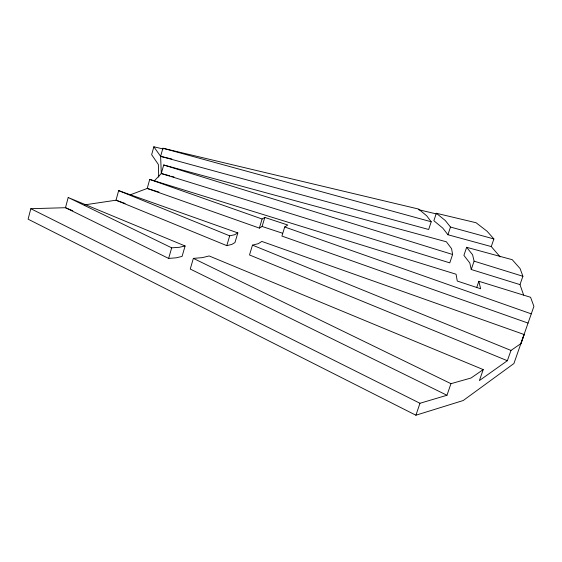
<?xml version="1.0" encoding="UTF-8"?>
<svg xmlns="http://www.w3.org/2000/svg" width="562" height="562" viewBox="0 0 562 562"><rect width="100%" height="100%" fill="white"/><g stroke="black" fill="none" stroke-linecap="round" stroke-linejoin="round"><path stroke-width="0.84" d="M72.772 210.75L65.48 207.708L30.826 208.699L28.1 219.173L415.901 415.22L463.207 400.523L513.914 363.523L533.9 306.36L530.584 297.291L478.852 281.281L476.646 287.695M68.199 197.508L65.48 207.708L168.635 258.422L176.285 257.803L182.081 256.405L185.102 245.98L68.199 197.508L171.677 247.835L179.32 247.294L185.102 245.98M125.094 203.444L116.011 200.205L226.781 245.636L231.797 244.428L234.958 242.559L237.831 232.914L118.645 190.616L116.011 200.205L84.588 204.87M163.24 149.014L153.855 146.78L151.649 154.69L158.351 164.448L158.737 177.121M478.852 281.281L480.622 288.756L457.264 281.035L456.063 274.221L149.738 179.411L147.209 188.446L130.482 194.754M154.452 180.767L161.294 173.525L160.62 156.355L162.896 148.235L418.571 209.05L426.698 215.801L431.216 221.772L428.658 229.486L160.62 156.355L153.855 146.78M161.294 173.525L163.697 164.982L446.383 241.8L451.574 248.657L452.6 254.495L449.776 262.868L161.294 173.525L169.745 175.815M168.635 258.422L171.677 247.835M193.356 258.38L190.251 269.05L446.966 395.262L450.963 383.677L471.047 378.001L483.229 369.592L209.134 255.949L202.39 257.628L193.356 258.38L450.963 383.677M226.781 245.636L229.689 235.85L234.691 234.712L237.831 232.914M252.471 245.123L249.507 254.958L507.353 360.713L510.991 350.435L521.016 343.508L524.135 334.516L261.836 241.428L258.281 243.676L252.471 245.123L510.991 350.435M158.941 192.078L147.209 188.446L259.363 228.095L262.103 219.011L264.828 217.445L287.786 225.032L284.709 226.978L281.927 236.075L528.027 323.073M259.363 228.095L262.103 226.472L264.828 217.445M491.272 246.57L493.893 238.948L487.099 231.27L476.042 222.721L436.337 213.272L433.857 220.725L442.793 228.13L447.914 234.74L491.272 246.57L500.131 256.855M447.914 234.74L450.492 227.055L445.322 220.564L436.337 213.272M519.976 284.604L522.906 276.279L520.089 268.573L512.235 259.693L466.636 247.301L463.903 255.373L469.79 262.974L471.244 269.514L519.976 284.604L523.615 295.029M415.901 415.22L419.969 403.277L446.966 395.262M471.244 269.514L474.096 261.154L472.586 254.769L466.636 247.301M483.229 369.592L479.386 380.572L507.353 360.713M520.665 344.295L524.135 334.516M160.62 156.355L171.726 158.976M418.458 209.668L436.379 213.925M171.438 176.271L173.974 176.96M162.896 148.235L431.216 221.772M450.492 227.055L493.893 238.948M163.697 164.982L452.6 254.495M474.096 261.154L522.906 276.279M262.103 226.472L282.567 233.244M149.738 179.411L262.103 219.011M284.709 226.978L531.294 313.87M118.645 190.616L229.689 235.85M30.826 208.699L419.969 403.277"/></g></svg>
